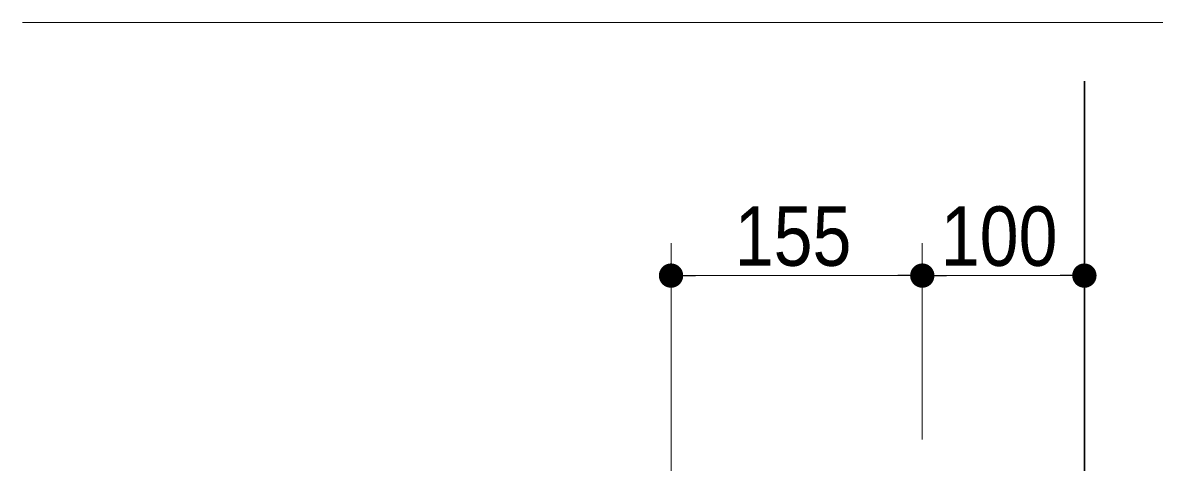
# Model space of a CAD drawing. Units: millimetres, scale not verified. Extents: x -6062 to 6062, y -3045 to 3045.
# Drawn here: x -1372 to -674, y -1005 to -734 of the extents above; entities that cross this region are included whole.
import ezdxf
from ezdxf.enums import TextEntityAlignment as Align

# ---------------------------------------------------------------- set-up
doc = ezdxf.new("R2010")
doc.units = ezdxf.units.MM
doc.header["$LTSCALE"] = 20
doc.header["$PDMODE"] = 32
doc.header["$PDSIZE"] = 10
for name, color, linetype, lineweight in [('0-1_5ボウル・キャビネット', 7, 'Continuous', 15), ('0-2_2寸法-1', 7, 'Continuous', 15), ('0-3_0', 7, 'Continuous', 25), ('0-7_2寸法-3', 7, 'Continuous', 15)]:
    doc.layers.add(name, color=color, linetype=linetype, lineweight=lineweight)
doc.layers.add('0-4_Defpoints', color=7, linetype='Continuous')
doc.styles.add('ＭＳ Ｐゴシック', font='')
doc.styles.get('ＭＳ Ｐゴシック').set_extended_font_data('MS PGothic')

# ---------------------------------------------------------------- blocks, each defined once
blk = doc.blocks.new('_Dot')
at = {"layer": '0-3_0'}
blk.add_line((-10, 0), (-20, 0), dxfattribs=at)
for points in [[(0, 0), (-4.26, 9.05), (-3.09, 9.51)], [(0, 0), (-3.09, 9.51), (-1.87, 9.82)], [(0, 0), (-1.87, 9.82), (-0.63, 9.98)], [(0, 0), (-0.63, 9.98), (0.63, 9.98)], [(0, 0), (0.63, 9.98), (1.87, 9.82)], [(0, 0), (1.87, 9.82), (3.09, 9.51)], [(0, 0), (3.09, 9.51), (4.26, 9.05)], [(0, 0), (-10, 0), (-9.92, 1.25)], [(0, 0), (-9.92, -1.25), (-10, 0)], [(0, 0), (-9.92, 1.25), (-9.69, 2.49)], [(0, 0), (-9.69, -2.49), (-9.92, -1.25)], [(0, 0), (-9.69, 2.49), (-9.3, 3.68)], [(0, 0), (-9.3, -3.68), (-9.69, -2.49)], [(0, 0), (-9.3, 3.68), (-8.76, 4.82)], [(0, 0), (-8.76, -4.82), (-9.3, -3.68)], [(0, 0), (-8.76, 4.82), (-8.09, 5.88)], [(0, 0), (-8.09, -5.88), (-8.76, -4.82)], [(0, 0), (-8.09, 5.88), (-7.29, 6.85)], [(0, 0), (-7.29, -6.85), (-8.09, -5.88)], [(0, 0), (-7.29, 6.85), (-6.37, 7.71)], [(0, 0), (-6.37, -7.71), (-7.29, -6.85)], [(0, 0), (-6.37, 7.71), (-5.36, 8.44)], [(0, 0), (-5.36, -8.44), (-6.37, -7.71)], [(0, 0), (-5.36, 8.44), (-4.26, 9.05)], [(0, 0), (-4.26, -9.05), (-5.36, -8.44)], [(0, 0), (-3.09, -9.51), (-4.26, -9.05)], [(0, 0), (-1.87, -9.82), (-3.09, -9.51)], [(0, 0), (-0.63, -9.98), (-1.87, -9.82)], [(0, 0), (0.63, -9.98), (-0.63, -9.98)], [(0, 0), (4.26, 9.05), (5.36, 8.44)], [(0, 0), (5.36, 8.44), (6.37, 7.71)], [(0, 0), (6.37, 7.71), (7.29, 6.85)], [(0, 0), (7.29, 6.85), (8.09, 5.88)], [(0, 0), (8.09, 5.88), (8.76, 4.82)], [(0, 0), (8.76, 4.82), (9.3, 3.68)], [(0, 0), (9.3, 3.68), (9.69, 2.49)], [(0, 0), (9.69, 2.49), (9.92, 1.25)], [(0, 0), (9.92, 1.25), (10, 0)], [(0, 0), (1.87, -9.82), (0.63, -9.98)], [(0, 0), (3.09, -9.51), (1.87, -9.82)], [(0, 0), (4.26, -9.05), (3.09, -9.51)], [(0, 0), (5.36, -8.44), (4.26, -9.05)], [(0, 0), (6.37, -7.71), (5.36, -8.44)], [(0, 0), (7.29, -6.85), (6.37, -7.71)], [(0, 0), (8.09, -5.88), (7.29, -6.85)], [(0, 0), (8.76, -4.82), (8.09, -5.88)], [(0, 0), (9.3, -3.68), (8.76, -4.82)], [(0, 0), (9.69, -2.49), (9.3, -3.68)], [(0, 0), (9.92, -1.25), (9.69, -2.49)], [(0, 0), (10, 0), (9.92, -1.25)]]:
    blk.add_solid(points, dxfattribs=at)
blk = doc.blocks.new('グループ-37')
at = {"layer": '0-1_5ボウル・キャビネット', "lineweight": 30}
blk.add_line((21400, -40400), (21400, -15400), dxfattribs=at)

msp = doc.modelspace()

# ---------------------------------------------------------------- linework, layer by layer
at = {"layer": '0-2_2寸法-1'}
for p, q in [((-972.5, -1243), (-972.5, -870)), ((-817.5, -991), (-817.5, -870)), ((-817.5, -991), (-817.5, -870)), ((-717.5, -992), (-717.5, -870)), ((-957.49, -890), (-832.51, -890)), ((-732.51, -890), (-802.49, -890))]:
    msp.add_line(p, q, dxfattribs=at)
at = {"layer": '0-4_Defpoints'}
msp.add_point((-817.5, -890), dxfattribs=at)
at = {"layer": '0-7_2寸法-3'}
msp.add_lwpolyline([(-816.78, -1321.23), (-360.5, -734), (-1372.5, -734)], dxfattribs=at)

# ---------------------------------------------------------------- block references
at = {"layer": '0-1_5ボウル・キャビネット', "xscale": 0.05, "yscale": 0.05}
msp.add_blockref('グループ-37', (-1787.5, 0), dxfattribs=at)
at = {"layer": '0-2_2寸法-1', "xscale": 0.7503418, "yscale": 0.7503418, "rotation": 180}
for p in [(-972.5, -890), (-817.5, -890)]:
    msp.add_blockref('_Dot', p, dxfattribs=at)
at = {"layer": '0-2_2寸法-1', "xscale": 0.7503418, "yscale": 0.7503418}
for p in [(-817.5, -890), (-717.5, -890)]:
    msp.add_blockref('_Dot', p, dxfattribs=at)

# ---------------------------------------------------------------- texts
at = {"layer": '0-2_2寸法-1', "style": 'ＭＳ Ｐゴシック', "width": 0.9}
for s, p in [('155', (-933.22, -894.96)), ('100', (-806.11, -894.96))]:
    msp.add_text(s, height=36.66, dxfattribs=at).set_placement(p, align=Align.BOTTOM_LEFT)

doc.saveas('drawing.dxf')
